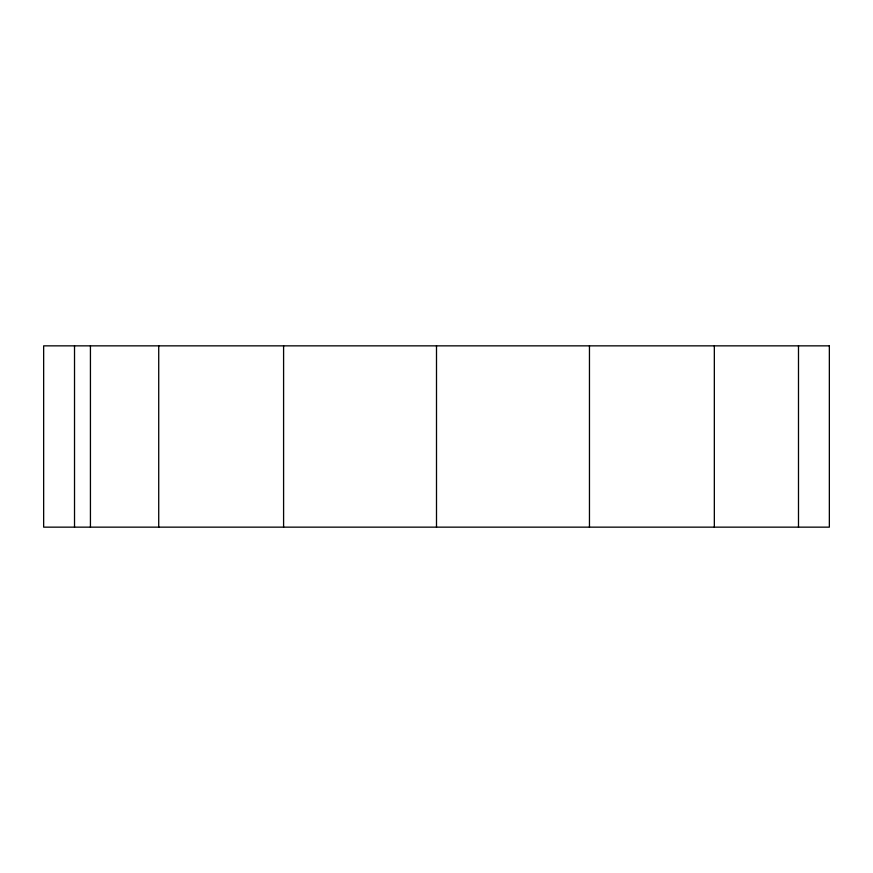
<?xml version="1.0" encoding="UTF-8"?>
<svg xmlns="http://www.w3.org/2000/svg" width="873" height="873" viewBox="0 0 873 873"><rect width="100%" height="100%" fill="white"/><g stroke="black" fill="none" stroke-linecap="round" stroke-linejoin="round"><path stroke-width="1.31" d="M798.489 345.85L798.489 527.15M714.332 345.85L714.332 527.15M589.461 345.85L589.461 527.15M436.5 345.85L436.5 527.15M283.594 345.85L283.594 527.15M158.722 345.85L158.722 527.15M90.432 345.85L90.432 527.15M74.521 345.85L74.521 527.15M829.35 345.85L43.65 345.85L43.65 527.15L829.35 527.15L829.35 345.85"/></g></svg>
